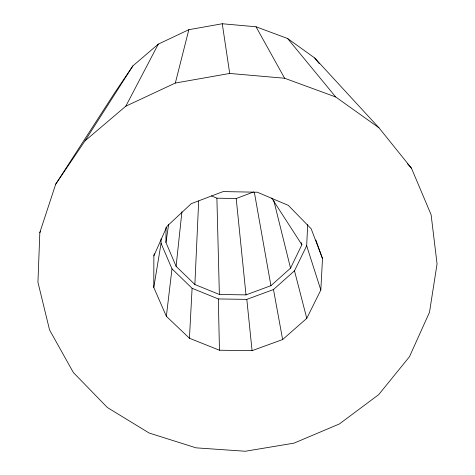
<?xml version="1.0" encoding="UTF-8"?>
<svg xmlns="http://www.w3.org/2000/svg" width="475" height="475" viewBox="0 0 475 475"><rect width="100%" height="100%" fill="white"/><g stroke="black" fill="none" stroke-linecap="round" stroke-linejoin="round"><path stroke-width="0.71" d="M315.869 240.023L322.501 258.59L320.827 290.023L306.761 318.357L282.637 339.542L252.077 350.669L219.462 350.229L189.436 338.247L166.357 316.314L153.781 287.452L153.876 255.841L154.268 253.674M153.781 287.452L161.067 243.313L161.09 238.913M301.233 242.63L301.88 244.75L290.54 268.155L270.928 285.683L245.997 294.886L219.367 294.482L194.869 284.507L176.106 266.321L165.947 242.476L166.042 227.299M39.841 232.489L37.941 282.245L49.554 329.935L73.352 372.519L107.356 407.508L149.156 433.034L196.074 447.842L245.302 451.25L294.001 443.151L339.37 423.961L378.688 394.648L409.462 356.725L429.495 312.271L437.059 263.904L431.116 214.736L411.469 168.203L378.997 127.84L314.717 57.992L287.63 38.522L256.037 26.784L222.258 23.75L188.842 29.688L158.294 44.127L132.875 65.906L114.368 93.314L55.723 184.152L39.841 232.489L40.595 231.218M194.869 284.507L198.681 201.044M320.827 290.023L306.672 245.747L307.693 224.586M189.436 338.247L192.096 288.289L171.98 268.838L161.067 243.313M176.106 266.321L181.913 211.791M166.357 316.314L171.98 268.838M165.947 242.476L168.661 224.271M55.723 184.152L84.978 140.885L125.816 106.192L175.34 83.036L188.842 29.688M153.876 255.841L166.974 226.32L191.306 203.638L223.131 191.585L257.325 192.215L288.319 205.378L311.184 228.802L322.501 258.59M192.096 288.289L218.316 298.947L246.81 299.375L273.487 289.542L294.494 270.792L306.672 245.747M125.816 106.192L158.294 44.127M84.978 140.885L132.875 65.906M211.434 195.878L216.891 198.176L236.2 198.526L253.549 191.971M175.34 83.036L229.722 73.447L284.632 78.25L335.694 96.959L378.997 127.84M407.544 163.839L411.469 168.203M287.63 38.522L335.694 96.959M314.717 57.992L319.319 63.686M271.724 198.063L301.88 244.75M256.037 26.784L284.632 78.25M294.494 270.792L306.761 318.357M273.695 200.171L290.54 268.155M273.487 289.542L282.637 339.542M254.374 192.44L270.928 285.683M222.258 23.75L229.722 73.447M246.81 299.375L252.077 350.669M236.2 198.526L245.997 294.886M216.891 198.176L219.367 294.482M218.316 298.947L219.462 350.229"/></g></svg>
